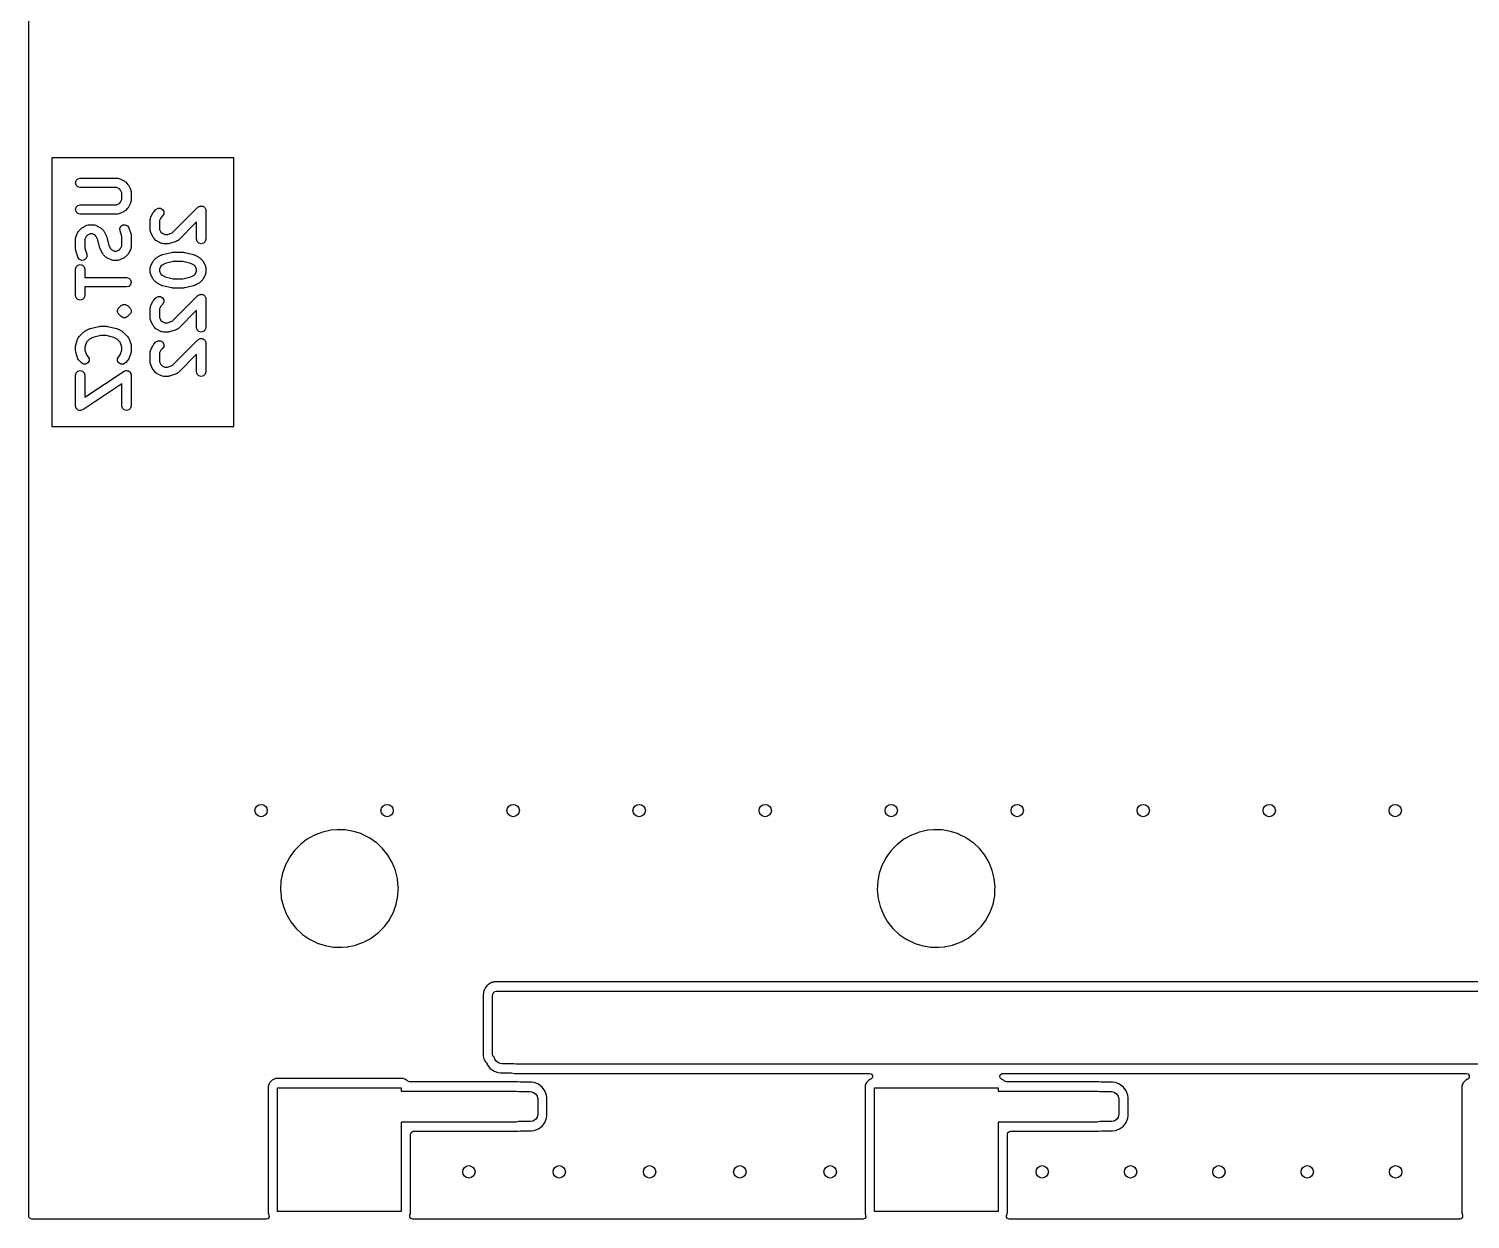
# Model space of a CAD drawing. Extents: x 0.02 to 3.92, y 0.02 to 3.05.
# Drawn here: x 0.02 to 1.855, y 0.02 to 1.535 of the extents above; entities that cross this region are included whole.
import ezdxf

# ---------------------------------------------------------------- set-up
doc = ezdxf.new("R2010")
doc.units = 0
doc.header["$MEASUREMENT"] = 0
doc.layers.add('BLACK', color=7, linetype='CONTINUOUS')

msp = doc.modelspace()

# ---------------------------------------------------------------- linework, layer by layer
at = {"layer": 'BLACK', "linetype": 'CONTINUOUS'}
for p, q in [((0.0197, 0.0236), (0.0197, 3.0473)), ((0.0492, 1.371), (0.0492, 1.029)), ((0.2808, 1.371), (0.0492, 1.371)), ((0.2808, 1.029), (0.2808, 1.371)), ((0.0792, 1.3392), (0.08, 1.3421)), ((0.08, 1.3421), (0.0822, 1.3443)), ((0.0822, 1.3443), (0.0851, 1.3451)), ((0.0851, 1.3451), (0.1329, 1.3451)), ((0.1329, 1.3451), (0.1342, 1.3448)), ((0.1342, 1.3448), (0.1356, 1.3445)), ((0.1356, 1.3445), (0.1412, 1.3417)), ((0.1412, 1.3417), (0.1419, 1.341)), ((0.1419, 1.341), (0.1427, 1.3406)), ((0.1427, 1.3406), (0.1455, 1.3377)), ((0.08, 1.3362), (0.0792, 1.3392)), ((0.0822, 1.3341), (0.08, 1.3362)), ((0.0851, 1.3333), (0.0822, 1.3341)), ((0.1315, 1.3333), (0.0851, 1.3333)), ((0.1351, 1.3315), (0.1315, 1.3333)), ((0.1365, 1.3301), (0.1351, 1.3315)), ((0.1383, 1.3266), (0.1365, 1.3301)), ((0.1383, 1.3181), (0.1383, 1.3266)), ((0.1455, 1.3377), (0.146, 1.3369)), ((0.146, 1.3369), (0.1466, 1.3362)), ((0.1466, 1.3362), (0.1495, 1.3306)), ((0.1495, 1.3306), (0.1497, 1.3293)), ((0.1497, 1.3293), (0.1501, 1.3279)), ((0.1501, 1.3279), (0.1501, 1.3167)), ((0.0792, 1.3055), (0.08, 1.3084)), ((0.08, 1.3025), (0.0792, 1.3055)), ((0.08, 1.3084), (0.0822, 1.3106)), ((0.0822, 1.3106), (0.0851, 1.3114)), ((0.0851, 1.3114), (0.1315, 1.3114)), ((0.1315, 1.3114), (0.1351, 1.3131)), ((0.1351, 1.3131), (0.1365, 1.3146)), ((0.1412, 1.303), (0.1356, 1.3002)), ((0.1365, 1.3146), (0.1383, 1.3181)), ((0.1419, 1.3036), (0.1412, 1.303)), ((0.1427, 1.3041), (0.1419, 1.3036)), ((0.1455, 1.3069), (0.1427, 1.3041)), ((0.146, 1.3077), (0.1455, 1.3069)), ((0.1466, 1.3084), (0.146, 1.3077)), ((0.1495, 1.3141), (0.1466, 1.3084)), ((0.1497, 1.3154), (0.1495, 1.3141)), ((0.1501, 1.3167), (0.1497, 1.3154)), ((0.1788, 1.3026), (0.1816, 1.3054)), ((0.1816, 1.3054), (0.1843, 1.3069)), ((0.1843, 1.3069), (0.1874, 1.3069)), ((0.1874, 1.3069), (0.19, 1.3054)), ((0.19, 1.3054), (0.1915, 1.3028)), ((0.2023, 1.2755), (0.2351, 1.3082)), ((0.2351, 1.3082), (0.2358, 1.3086)), ((0.2358, 1.3086), (0.2363, 1.3092)), ((0.2363, 1.3092), (0.2371, 1.3094)), ((0.2371, 1.3094), (0.2377, 1.3097)), ((0.2377, 1.3097), (0.2385, 1.3097)), ((0.2385, 1.3097), (0.2393, 1.31)), ((0.2393, 1.31), (0.24, 1.3097)), ((0.24, 1.3097), (0.2408, 1.3097)), ((0.2408, 1.3097), (0.2415, 1.3094)), ((0.2415, 1.3094), (0.2422, 1.3092)), ((0.2422, 1.3092), (0.2428, 1.3086)), ((0.2428, 1.3086), (0.2434, 1.3082)), ((0.2434, 1.3082), (0.2438, 1.3075)), ((0.2438, 1.3075), (0.2444, 1.307)), ((0.2444, 1.307), (0.2446, 1.3062)), ((0.2446, 1.3062), (0.245, 1.3056)), ((0.245, 1.3056), (0.245, 1.3048)), ((0.245, 1.3048), (0.2452, 1.304)), ((0.2452, 1.304), (0.2452, 1.2675)), ((0.0822, 1.3003), (0.08, 1.3025)), ((0.0851, 1.2995), (0.0822, 1.3003)), ((0.1329, 1.2995), (0.0851, 1.2995)), ((0.0881, 1.2826), (0.0937, 1.2854)), ((0.0937, 1.2854), (0.0951, 1.2857)), ((0.0951, 1.2857), (0.0964, 1.286)), ((0.0964, 1.286), (0.102, 1.286)), ((0.102, 1.286), (0.1033, 1.2857)), ((0.1033, 1.2857), (0.1046, 1.2854)), ((0.1046, 1.2854), (0.1103, 1.2826)), ((0.1342, 1.2999), (0.1329, 1.2995)), ((0.1356, 1.3002), (0.1342, 1.2999)), ((0.1369, 1.2841), (0.1395, 1.2857)), ((0.1395, 1.2857), (0.1425, 1.2859)), ((0.1425, 1.2859), (0.1453, 1.2846)), ((0.1743, 1.2928), (0.1746, 1.2941)), ((0.1743, 1.2787), (0.1743, 1.2928)), ((0.1746, 1.2941), (0.1749, 1.2954)), ((0.1749, 1.2954), (0.1777, 1.3011)), ((0.1777, 1.3011), (0.1784, 1.3018)), ((0.1784, 1.3018), (0.1788, 1.3026)), ((0.1879, 1.2949), (0.1861, 1.2914)), ((0.1861, 1.2914), (0.1861, 1.2801)), ((0.19, 1.2971), (0.1879, 1.2949)), ((0.1915, 1.2997), (0.19, 1.2971)), ((0.1915, 1.3028), (0.1915, 1.2997)), ((0.2333, 1.2898), (0.2097, 1.2661)), ((0.2333, 1.2675), (0.2333, 1.2898)), ((0.0792, 1.2689), (0.0796, 1.2702)), ((0.0792, 1.2548), (0.0792, 1.2689)), ((0.0796, 1.2702), (0.0798, 1.2715)), ((0.0798, 1.2715), (0.0827, 1.2772)), ((0.0827, 1.2772), (0.0833, 1.2779)), ((0.0833, 1.2779), (0.0838, 1.2787)), ((0.0838, 1.2787), (0.0866, 1.2815)), ((0.0866, 1.2815), (0.0874, 1.282)), ((0.0874, 1.282), (0.0881, 1.2826)), ((0.0928, 1.271), (0.091, 1.2675)), ((0.091, 1.2675), (0.091, 1.2558)), ((0.0942, 1.2725), (0.0928, 1.271)), ((0.0978, 1.2742), (0.0942, 1.2725)), ((0.1006, 1.2742), (0.0978, 1.2742)), ((0.1041, 1.2725), (0.1006, 1.2742)), ((0.1056, 1.271), (0.1041, 1.2725)), ((0.1077, 1.2668), (0.1056, 1.271)), ((0.1103, 1.2562), (0.1077, 1.2668)), ((0.1103, 1.2826), (0.111, 1.282)), ((0.111, 1.282), (0.1118, 1.2815)), ((0.1118, 1.2815), (0.1146, 1.2787)), ((0.1146, 1.2787), (0.1151, 1.2779)), ((0.1151, 1.2779), (0.1157, 1.2772)), ((0.1157, 1.2772), (0.1185, 1.2715)), ((0.1185, 1.2715), (0.1187, 1.2709)), ((0.1187, 1.2709), (0.119, 1.2703)), ((0.119, 1.2703), (0.1216, 1.2597)), ((0.1356, 1.2813), (0.1369, 1.2841)), ((0.1358, 1.2783), (0.1356, 1.2813)), ((0.1383, 1.2708), (0.1358, 1.2783)), ((0.1383, 1.259), (0.1383, 1.2708)), ((0.1453, 1.2846), (0.147, 1.282)), ((0.147, 1.282), (0.1498, 1.2736)), ((0.1498, 1.2736), (0.1498, 1.2726)), ((0.1498, 1.2726), (0.1501, 1.2717)), ((0.1501, 1.2717), (0.1501, 1.2576)), ((0.1746, 1.2774), (0.1743, 1.2787)), ((0.1749, 1.2761), (0.1746, 1.2774)), ((0.1777, 1.2705), (0.1749, 1.2761)), ((0.1784, 1.2698), (0.1777, 1.2705)), ((0.1788, 1.2689), (0.1784, 1.2698)), ((0.1816, 1.2661), (0.1788, 1.2689)), ((0.1861, 1.2801), (0.1879, 1.2766)), ((0.1879, 1.2766), (0.1893, 1.2752)), ((0.1893, 1.2752), (0.1928, 1.2734)), ((0.1928, 1.2734), (0.1961, 1.2734)), ((0.1961, 1.2734), (0.2023, 1.2755)), ((0.2341, 1.2645), (0.2333, 1.2675)), ((0.2452, 1.2675), (0.2444, 1.2645)), ((0.0795, 1.2539), (0.0792, 1.2548)), ((0.0795, 1.253), (0.0795, 1.2539)), ((0.0823, 1.2445), (0.0795, 1.253)), ((0.091, 1.2558), (0.0935, 1.2483)), ((0.0935, 1.2483), (0.0937, 1.2452)), ((0.1106, 1.2556), (0.1103, 1.2562)), ((0.1108, 1.255), (0.1106, 1.2556)), ((0.1136, 1.2494), (0.1108, 1.255)), ((0.1142, 1.2487), (0.1136, 1.2494)), ((0.1147, 1.2478), (0.1142, 1.2487)), ((0.1216, 1.2597), (0.1237, 1.2555)), ((0.1237, 1.2555), (0.1252, 1.2541)), ((0.1252, 1.2541), (0.1287, 1.2523)), ((0.1287, 1.2523), (0.1315, 1.2523)), ((0.1315, 1.2523), (0.1351, 1.2541)), ((0.1351, 1.2541), (0.1365, 1.2555)), ((0.1365, 1.2555), (0.1383, 1.259)), ((0.146, 1.2487), (0.1455, 1.2478)), ((0.1466, 1.2494), (0.146, 1.2487)), ((0.1495, 1.255), (0.1466, 1.2494)), ((0.1497, 1.2563), (0.1495, 1.255)), ((0.1501, 1.2576), (0.1497, 1.2563)), ((0.1825, 1.2656), (0.1816, 1.2661)), ((0.1832, 1.265), (0.1825, 1.2656)), ((0.1888, 1.2622), (0.1832, 1.265)), ((0.1901, 1.2619), (0.1888, 1.2622)), ((0.19, 1.2479), (0.2013, 1.2507)), ((0.1914, 1.2616), (0.1901, 1.2619)), ((0.1971, 1.2616), (0.1914, 1.2616)), ((0.198, 1.2618), (0.1971, 1.2616)), ((0.1989, 1.2619), (0.198, 1.2618)), ((0.2074, 1.2647), (0.1989, 1.2619)), ((0.2013, 1.2507), (0.202, 1.2507)), ((0.202, 1.2507), (0.2027, 1.2509)), ((0.2027, 1.2509), (0.2168, 1.2509)), ((0.2085, 1.2654), (0.2074, 1.2647)), ((0.2097, 1.2661), (0.2085, 1.2654)), ((0.2168, 1.2509), (0.2175, 1.2507)), ((0.2175, 1.2507), (0.2182, 1.2507)), ((0.2182, 1.2507), (0.2294, 1.2479)), ((0.2363, 1.2624), (0.2341, 1.2645)), ((0.2393, 1.2616), (0.2363, 1.2624)), ((0.2422, 1.2624), (0.2393, 1.2616)), ((0.2444, 1.2645), (0.2422, 1.2624)), ((0.0792, 1.2295), (0.08, 1.2325)), ((0.08, 1.2325), (0.0822, 1.2346)), ((0.0822, 1.2346), (0.0851, 1.2354)), ((0.084, 1.242), (0.0823, 1.2445)), ((0.0867, 1.2406), (0.084, 1.242)), ((0.0851, 1.2354), (0.0881, 1.2346)), ((0.0898, 1.2408), (0.0867, 1.2406)), ((0.0881, 1.2346), (0.0902, 1.2325)), ((0.0924, 1.2425), (0.0898, 1.2408)), ((0.0902, 1.2325), (0.091, 1.2295)), ((0.0937, 1.2452), (0.0924, 1.2425)), ((0.1175, 1.245), (0.1147, 1.2478)), ((0.1183, 1.2446), (0.1175, 1.245)), ((0.119, 1.2439), (0.1183, 1.2446)), ((0.1247, 1.2411), (0.119, 1.2439)), ((0.126, 1.2409), (0.1247, 1.2411)), ((0.1273, 1.2405), (0.126, 1.2409)), ((0.1329, 1.2405), (0.1273, 1.2405)), ((0.1342, 1.2409), (0.1329, 1.2405)), ((0.1356, 1.2411), (0.1342, 1.2409)), ((0.1412, 1.2439), (0.1356, 1.2411)), ((0.1419, 1.2446), (0.1412, 1.2439)), ((0.1427, 1.245), (0.1419, 1.2446)), ((0.1455, 1.2478), (0.1427, 1.245)), ((0.1743, 1.2309), (0.1746, 1.2322)), ((0.1743, 1.2253), (0.1743, 1.2309)), ((0.1746, 1.2322), (0.1749, 1.2336)), ((0.1749, 1.2336), (0.1777, 1.2392)), ((0.1777, 1.2392), (0.1784, 1.2399)), ((0.1784, 1.2399), (0.1788, 1.2407)), ((0.1788, 1.2407), (0.1816, 1.2435)), ((0.1816, 1.2435), (0.1825, 1.244)), ((0.1825, 1.244), (0.1832, 1.2447)), ((0.1832, 1.2447), (0.1888, 1.2475)), ((0.1879, 1.2331), (0.1861, 1.2295)), ((0.1893, 1.2345), (0.1879, 1.2331)), ((0.1888, 1.2475), (0.1894, 1.2476)), ((0.1935, 1.2366), (0.1893, 1.2345)), ((0.1894, 1.2476), (0.19, 1.2479)), ((0.2034, 1.2391), (0.1935, 1.2366)), ((0.216, 1.2391), (0.2034, 1.2391)), ((0.2259, 1.2366), (0.216, 1.2391)), ((0.2301, 1.2345), (0.2259, 1.2366)), ((0.2294, 1.2479), (0.23, 1.2476)), ((0.23, 1.2476), (0.2306, 1.2475)), ((0.2316, 1.2331), (0.2301, 1.2345)), ((0.2306, 1.2475), (0.2363, 1.2447)), ((0.2333, 1.2295), (0.2316, 1.2331)), ((0.2363, 1.2447), (0.237, 1.244)), ((0.237, 1.244), (0.2378, 1.2435)), ((0.2378, 1.2435), (0.2406, 1.2407)), ((0.2406, 1.2407), (0.2411, 1.2399)), ((0.2411, 1.2399), (0.2417, 1.2392)), ((0.2417, 1.2392), (0.2445, 1.2336)), ((0.2445, 1.2336), (0.2448, 1.2322)), ((0.2448, 1.2322), (0.2452, 1.2309)), ((0.2452, 1.2309), (0.2452, 1.2253)), ((0.0792, 1.1958), (0.0792, 1.2295)), ((0.091, 1.2295), (0.091, 1.2186)), ((0.091, 1.2186), (0.1442, 1.2186)), ((0.1442, 1.2186), (0.1471, 1.2178)), ((0.1471, 1.2178), (0.1493, 1.2156)), ((0.1493, 1.2156), (0.1501, 1.2127)), ((0.1501, 1.2127), (0.1493, 1.2097)), ((0.1746, 1.224), (0.1743, 1.2253)), ((0.1749, 1.2227), (0.1746, 1.224)), ((0.1777, 1.217), (0.1749, 1.2227)), ((0.1784, 1.2163), (0.1777, 1.217)), ((0.1788, 1.2155), (0.1784, 1.2163)), ((0.1816, 1.2127), (0.1788, 1.2155)), ((0.1825, 1.2122), (0.1816, 1.2127)), ((0.1832, 1.2116), (0.1825, 1.2122)), ((0.1888, 1.2088), (0.1832, 1.2116)), ((0.1861, 1.2295), (0.1861, 1.2267)), ((0.1861, 1.2267), (0.1879, 1.2232)), ((0.1879, 1.2232), (0.1893, 1.2217)), ((0.1893, 1.2217), (0.1935, 1.2196)), ((0.1935, 1.2196), (0.2034, 1.2171)), ((0.2034, 1.2171), (0.216, 1.2171)), ((0.216, 1.2171), (0.2259, 1.2196)), ((0.2259, 1.2196), (0.2301, 1.2217)), ((0.2301, 1.2217), (0.2316, 1.2232)), ((0.2363, 1.2116), (0.2306, 1.2088)), ((0.2316, 1.2232), (0.2333, 1.2267)), ((0.2333, 1.2267), (0.2333, 1.2295)), ((0.237, 1.2122), (0.2363, 1.2116)), ((0.2378, 1.2127), (0.237, 1.2122)), ((0.2406, 1.2155), (0.2378, 1.2127)), ((0.2411, 1.2163), (0.2406, 1.2155)), ((0.2417, 1.217), (0.2411, 1.2163)), ((0.2445, 1.2227), (0.2417, 1.217)), ((0.2448, 1.224), (0.2445, 1.2227)), ((0.2452, 1.2253), (0.2448, 1.224)), ((0.08, 1.1928), (0.0792, 1.1958)), ((0.091, 1.1958), (0.0902, 1.1928)), ((0.1442, 1.2067), (0.091, 1.2067)), ((0.091, 1.2067), (0.091, 1.1958)), ((0.1471, 1.2075), (0.1442, 1.2067)), ((0.1493, 1.2097), (0.1471, 1.2075)), ((0.1788, 1.1901), (0.1816, 1.1929)), ((0.1816, 1.1929), (0.1843, 1.1945)), ((0.1843, 1.1945), (0.1874, 1.1945)), ((0.1874, 1.1945), (0.19, 1.1929)), ((0.1894, 1.2087), (0.1888, 1.2088)), ((0.19, 1.2083), (0.1894, 1.2087)), ((0.2013, 1.2055), (0.19, 1.2083)), ((0.19, 1.1929), (0.1915, 1.1903)), ((0.202, 1.2055), (0.2013, 1.2055)), ((0.2027, 1.2053), (0.202, 1.2055)), ((0.2023, 1.163), (0.2351, 1.1957)), ((0.2168, 1.2053), (0.2027, 1.2053)), ((0.2175, 1.2055), (0.2168, 1.2053)), ((0.2182, 1.2055), (0.2175, 1.2055)), ((0.2294, 1.2083), (0.2182, 1.2055)), ((0.23, 1.2087), (0.2294, 1.2083)), ((0.2306, 1.2088), (0.23, 1.2087)), ((0.2351, 1.1957), (0.2358, 1.1961)), ((0.2358, 1.1961), (0.2363, 1.1967)), ((0.2363, 1.1967), (0.2371, 1.1969)), ((0.2371, 1.1969), (0.2377, 1.1973)), ((0.2377, 1.1973), (0.2385, 1.1973)), ((0.2385, 1.1973), (0.2393, 1.1975)), ((0.2393, 1.1975), (0.24, 1.1973)), ((0.24, 1.1973), (0.2408, 1.1973)), ((0.2408, 1.1973), (0.2415, 1.1969)), ((0.2415, 1.1969), (0.2422, 1.1967)), ((0.2422, 1.1967), (0.2428, 1.1961)), ((0.2428, 1.1961), (0.2434, 1.1957)), ((0.2434, 1.1957), (0.2438, 1.1951)), ((0.2438, 1.1951), (0.2444, 1.1945)), ((0.2444, 1.1945), (0.2446, 1.1938)), ((0.2446, 1.1938), (0.245, 1.1931)), ((0.245, 1.1931), (0.245, 1.1923)), ((0.0822, 1.1907), (0.08, 1.1928)), ((0.0851, 1.1899), (0.0822, 1.1907)), ((0.0881, 1.1907), (0.0851, 1.1899)), ((0.0902, 1.1928), (0.0881, 1.1907)), ((0.1326, 1.1761), (0.1328, 1.1768)), ((0.1328, 1.1753), (0.1326, 1.1761)), ((0.1328, 1.1776), (0.1332, 1.1783)), ((0.1328, 1.1768), (0.1328, 1.1776)), ((0.1328, 1.1746), (0.1328, 1.1753)), ((0.1332, 1.1739), (0.1328, 1.1746)), ((0.1332, 1.1783), (0.1334, 1.179)), ((0.1334, 1.179), (0.134, 1.1796)), ((0.134, 1.1796), (0.1341, 1.1798)), ((0.1341, 1.1798), (0.1344, 1.1803)), ((0.1344, 1.1803), (0.1372, 1.1831)), ((0.1372, 1.1831), (0.1383, 1.1837)), ((0.1383, 1.1837), (0.1398, 1.1846)), ((0.1398, 1.1846), (0.1429, 1.1846)), ((0.1429, 1.1846), (0.1444, 1.1837)), ((0.1444, 1.1837), (0.1455, 1.1831)), ((0.1455, 1.1831), (0.1484, 1.1803)), ((0.1484, 1.1803), (0.1484, 1.1803)), ((0.1484, 1.1803), (0.1484, 1.1803)), ((0.1484, 1.1803), (0.1486, 1.1798)), ((0.1486, 1.1798), (0.1487, 1.1796)), ((0.1487, 1.1796), (0.1493, 1.179)), ((0.1493, 1.179), (0.1495, 1.1783)), ((0.1495, 1.1783), (0.1499, 1.1776)), ((0.1499, 1.1746), (0.1495, 1.1739)), ((0.1499, 1.1776), (0.1499, 1.1768)), ((0.1499, 1.1768), (0.1501, 1.1761)), ((0.1501, 1.1761), (0.1499, 1.1753)), ((0.1499, 1.1753), (0.1499, 1.1746)), ((0.1743, 1.1803), (0.1746, 1.1816)), ((0.1743, 1.1663), (0.1743, 1.1803)), ((0.1746, 1.1816), (0.1749, 1.183)), ((0.1749, 1.183), (0.1777, 1.1886)), ((0.1777, 1.1886), (0.1784, 1.1893)), ((0.1784, 1.1893), (0.1788, 1.1901)), ((0.1879, 1.1824), (0.1861, 1.1789)), ((0.1861, 1.1789), (0.1861, 1.1677)), ((0.19, 1.1846), (0.1879, 1.1824)), ((0.1915, 1.1872), (0.19, 1.1846)), ((0.1915, 1.1903), (0.1915, 1.1872)), ((0.2333, 1.1773), (0.2097, 1.1536)), ((0.2333, 1.155), (0.2333, 1.1773)), ((0.245, 1.1923), (0.2452, 1.1916)), ((0.2452, 1.1916), (0.2452, 1.155)), ((0.0977, 1.1537), (0.109, 1.1565)), ((0.109, 1.1565), (0.1097, 1.1565)), ((0.1097, 1.1565), (0.1104, 1.1567)), ((0.1104, 1.1567), (0.1189, 1.1567)), ((0.1189, 1.1567), (0.1196, 1.1565)), ((0.1196, 1.1565), (0.1203, 1.1565)), ((0.1203, 1.1565), (0.1315, 1.1537)), ((0.1334, 1.1731), (0.1332, 1.1739)), ((0.134, 1.1726), (0.1334, 1.1731)), ((0.1344, 1.1719), (0.134, 1.1726)), ((0.1372, 1.1691), (0.1344, 1.1719)), ((0.1398, 1.1676), (0.1372, 1.1691)), ((0.1372, 1.1691), (0.1372, 1.1691)), ((0.1372, 1.1691), (0.1372, 1.1691)), ((0.1429, 1.1676), (0.1398, 1.1676)), ((0.1444, 1.1685), (0.1429, 1.1676)), ((0.1455, 1.1691), (0.1444, 1.1685)), ((0.1484, 1.1719), (0.1455, 1.1691)), ((0.1487, 1.1726), (0.1484, 1.1719)), ((0.1493, 1.1731), (0.1487, 1.1726)), ((0.1495, 1.1739), (0.1493, 1.1731)), ((0.1746, 1.1649), (0.1743, 1.1663)), ((0.1749, 1.1636), (0.1746, 1.1649)), ((0.1777, 1.158), (0.1749, 1.1636)), ((0.1784, 1.1573), (0.1777, 1.158)), ((0.1788, 1.1564), (0.1784, 1.1573)), ((0.1816, 1.1536), (0.1788, 1.1564)), ((0.1861, 1.1677), (0.1879, 1.1641)), ((0.1879, 1.1641), (0.1893, 1.1627)), ((0.1893, 1.1627), (0.1928, 1.1609)), ((0.1928, 1.1609), (0.1961, 1.1609)), ((0.1961, 1.1609), (0.2023, 1.163)), ((0.0795, 1.133), (0.0823, 1.1414)), ((0.0823, 1.1414), (0.0831, 1.1425)), ((0.0831, 1.1425), (0.0838, 1.1437)), ((0.0838, 1.1437), (0.0894, 1.1493)), ((0.0894, 1.1493), (0.0902, 1.1498)), ((0.0902, 1.1498), (0.0909, 1.1504)), ((0.0909, 1.1504), (0.0965, 1.1533)), ((0.0971, 1.1403), (0.0931, 1.1363)), ((0.0965, 1.1533), (0.0972, 1.1534)), ((0.1012, 1.1424), (0.0971, 1.1403)), ((0.0972, 1.1534), (0.0977, 1.1537)), ((0.1112, 1.1449), (0.1012, 1.1424)), ((0.1181, 1.1449), (0.1112, 1.1449)), ((0.1281, 1.1424), (0.1181, 1.1449)), ((0.1322, 1.1403), (0.1281, 1.1424)), ((0.1315, 1.1537), (0.1321, 1.1534)), ((0.1321, 1.1534), (0.1328, 1.1533)), ((0.1362, 1.1363), (0.1322, 1.1403)), ((0.1328, 1.1533), (0.1384, 1.1504)), ((0.1384, 1.1504), (0.1391, 1.1498)), ((0.1391, 1.1498), (0.1399, 1.1493)), ((0.1399, 1.1493), (0.1455, 1.1437)), ((0.1455, 1.1437), (0.1462, 1.1425)), ((0.1462, 1.1425), (0.147, 1.1414)), ((0.147, 1.1414), (0.1498, 1.133)), ((0.1825, 1.1532), (0.1816, 1.1536)), ((0.1816, 1.1367), (0.1843, 1.1382)), ((0.1832, 1.1525), (0.1825, 1.1532)), ((0.1888, 1.1497), (0.1832, 1.1525)), ((0.1843, 1.1382), (0.1874, 1.1382)), ((0.1874, 1.1382), (0.19, 1.1367)), ((0.1901, 1.1495), (0.1888, 1.1497)), ((0.1914, 1.1491), (0.1901, 1.1495)), ((0.1971, 1.1491), (0.1914, 1.1491)), ((0.198, 1.1494), (0.1971, 1.1491)), ((0.1989, 1.1494), (0.198, 1.1494)), ((0.2074, 1.1522), (0.1989, 1.1494)), ((0.2023, 1.1067), (0.2351, 1.1395)), ((0.2085, 1.153), (0.2074, 1.1522)), ((0.2097, 1.1536), (0.2085, 1.153)), ((0.2341, 1.1521), (0.2333, 1.155)), ((0.2363, 1.1499), (0.2341, 1.1521)), ((0.2351, 1.1395), (0.2358, 1.1399)), ((0.2358, 1.1399), (0.2363, 1.1404)), ((0.2393, 1.1491), (0.2363, 1.1499)), ((0.2363, 1.1404), (0.2371, 1.1406)), ((0.2371, 1.1406), (0.2377, 1.141)), ((0.2377, 1.141), (0.2385, 1.141)), ((0.2385, 1.141), (0.2393, 1.1412)), ((0.2422, 1.1499), (0.2393, 1.1491)), ((0.2393, 1.1412), (0.24, 1.141)), ((0.24, 1.141), (0.2408, 1.141)), ((0.2408, 1.141), (0.2415, 1.1406)), ((0.2415, 1.1406), (0.2422, 1.1404)), ((0.2444, 1.1521), (0.2422, 1.1499)), ((0.2422, 1.1404), (0.2428, 1.1399)), ((0.2428, 1.1399), (0.2434, 1.1395)), ((0.2434, 1.1395), (0.2438, 1.1388)), ((0.2438, 1.1388), (0.2444, 1.1383)), ((0.2452, 1.155), (0.2444, 1.1521)), ((0.2444, 1.1383), (0.2446, 1.1375)), ((0.0792, 1.1311), (0.0795, 1.132)), ((0.0792, 1.1255), (0.0792, 1.1311)), ((0.0795, 1.1246), (0.0792, 1.1255)), ((0.0795, 1.132), (0.0795, 1.133)), ((0.0795, 1.1236), (0.0795, 1.1246)), ((0.0823, 1.1152), (0.0795, 1.1236)), ((0.0931, 1.1363), (0.091, 1.1301)), ((0.091, 1.1301), (0.091, 1.1264)), ((0.091, 1.1264), (0.0931, 1.1202)), ((0.0931, 1.1202), (0.0949, 1.1184)), ((0.1344, 1.1184), (0.1362, 1.1202)), ((0.1383, 1.1301), (0.1362, 1.1363)), ((0.1362, 1.1202), (0.1383, 1.1264)), ((0.1383, 1.1264), (0.1383, 1.1301)), ((0.1498, 1.1236), (0.147, 1.1152)), ((0.1498, 1.133), (0.1498, 1.132)), ((0.1498, 1.132), (0.1501, 1.1311)), ((0.1501, 1.1255), (0.1498, 1.1246)), ((0.1498, 1.1246), (0.1498, 1.1236)), ((0.1501, 1.1311), (0.1501, 1.1255)), ((0.1743, 1.1241), (0.1746, 1.1254)), ((0.1743, 1.11), (0.1743, 1.1241)), ((0.1746, 1.1254), (0.1749, 1.1267)), ((0.1749, 1.1267), (0.1777, 1.1323)), ((0.1777, 1.1323), (0.1784, 1.133)), ((0.1784, 1.133), (0.1788, 1.1339)), ((0.1788, 1.1339), (0.1816, 1.1367)), ((0.1879, 1.1262), (0.1861, 1.1227)), ((0.1861, 1.1227), (0.1861, 1.1114)), ((0.19, 1.1283), (0.1879, 1.1262)), ((0.19, 1.1367), (0.1915, 1.134)), ((0.1915, 1.131), (0.19, 1.1283)), ((0.1915, 1.134), (0.1915, 1.131)), ((0.2333, 1.1211), (0.2097, 1.0974)), ((0.2333, 1.0988), (0.2333, 1.1211)), ((0.2446, 1.1375), (0.245, 1.1368)), ((0.245, 1.1368), (0.245, 1.1361)), ((0.245, 1.1361), (0.2452, 1.1353)), ((0.2452, 1.1353), (0.2452, 1.0988)), ((0.0831, 1.114), (0.0823, 1.1152)), ((0.0838, 1.1129), (0.0831, 1.114)), ((0.0866, 1.11), (0.0838, 1.1129)), ((0.0892, 1.1085), (0.0866, 1.11)), ((0.0923, 1.1085), (0.0892, 1.1085)), ((0.0949, 1.11), (0.0923, 1.1085)), ((0.0949, 1.1184), (0.0964, 1.1158)), ((0.0964, 1.1127), (0.0949, 1.11)), ((0.0964, 1.1158), (0.0964, 1.1127)), ((0.1328, 1.1158), (0.1344, 1.1184)), ((0.1328, 1.1127), (0.1328, 1.1158)), ((0.1344, 1.11), (0.1328, 1.1127)), ((0.137, 1.1085), (0.1344, 1.11)), ((0.1401, 1.1085), (0.137, 1.1085)), ((0.1427, 1.11), (0.1401, 1.1085)), ((0.1455, 1.1129), (0.1427, 1.11)), ((0.1462, 1.114), (0.1455, 1.1129)), ((0.147, 1.1152), (0.1462, 1.114)), ((0.1746, 1.1087), (0.1743, 1.11)), ((0.1749, 1.1074), (0.1746, 1.1087)), ((0.1777, 1.1018), (0.1749, 1.1074)), ((0.1784, 1.101), (0.1777, 1.1018)), ((0.1861, 1.1114), (0.1879, 1.1079)), ((0.1879, 1.1079), (0.1893, 1.1064)), ((0.1893, 1.1064), (0.1928, 1.1047)), ((0.1928, 1.1047), (0.1961, 1.1047)), ((0.1961, 1.1047), (0.2023, 1.1067)), ((0.0792, 1.0945), (0.08, 1.0975)), ((0.0792, 1.0552), (0.0792, 1.0945)), ((0.08, 1.0975), (0.0822, 1.0997)), ((0.0822, 1.0997), (0.0851, 1.1004)), ((0.0851, 1.1004), (0.0881, 1.0997)), ((0.0881, 1.0997), (0.0902, 1.0975)), ((0.1383, 1.0835), (0.0884, 1.0503)), ((0.0902, 1.0975), (0.091, 1.0945)), ((0.091, 1.0662), (0.1409, 1.0995)), ((0.091, 1.0945), (0.091, 1.0662)), ((0.1383, 1.0552), (0.1383, 1.0835)), ((0.1409, 1.0995), (0.1411, 1.0995)), ((0.1411, 1.0995), (0.1412, 1.0997)), ((0.1412, 1.0997), (0.1425, 1.1)), ((0.1425, 1.1), (0.1438, 1.1004)), ((0.1438, 1.1004), (0.144, 1.1004)), ((0.144, 1.1004), (0.1442, 1.1004)), ((0.1442, 1.1004), (0.1455, 1.1001)), ((0.1455, 1.1001), (0.1468, 1.0998)), ((0.1468, 1.0998), (0.1469, 1.0997)), ((0.1469, 1.0997), (0.1471, 1.0997)), ((0.1471, 1.0997), (0.1481, 1.0987)), ((0.1481, 1.0987), (0.1491, 1.0978)), ((0.1491, 1.0978), (0.1492, 1.0976)), ((0.1492, 1.0976), (0.1493, 1.0975)), ((0.1493, 1.0975), (0.1496, 1.0962)), ((0.1496, 1.0962), (0.1501, 1.0949)), ((0.1501, 1.0949), (0.15, 1.0947)), ((0.15, 1.0947), (0.1501, 1.0945)), ((0.1501, 1.0945), (0.1501, 1.0552)), ((0.1788, 1.1002), (0.1784, 1.101)), ((0.1816, 1.0974), (0.1788, 1.1002)), ((0.1825, 1.0969), (0.1816, 1.0974)), ((0.1832, 1.0963), (0.1825, 1.0969)), ((0.1888, 1.0935), (0.1832, 1.0963)), ((0.1901, 1.0932), (0.1888, 1.0935)), ((0.1914, 1.0929), (0.1901, 1.0932)), ((0.1971, 1.0929), (0.1914, 1.0929)), ((0.198, 1.0931), (0.1971, 1.0929)), ((0.1989, 1.0932), (0.198, 1.0931)), ((0.2074, 1.096), (0.1989, 1.0932)), ((0.2085, 1.0967), (0.2074, 1.096)), ((0.2097, 1.0974), (0.2085, 1.0967)), ((0.2341, 1.0958), (0.2333, 1.0988)), ((0.2363, 1.0937), (0.2341, 1.0958)), ((0.2393, 1.0929), (0.2363, 1.0937)), ((0.2422, 1.0937), (0.2393, 1.0929)), ((0.2444, 1.0958), (0.2422, 1.0937)), ((0.2452, 1.0988), (0.2444, 1.0958)), ((0.0793, 1.055), (0.0792, 1.0552)), ((0.0792, 1.0548), (0.0793, 1.055)), ((0.0797, 1.0535), (0.0792, 1.0548)), ((0.08, 1.0522), (0.0797, 1.0535)), ((0.0801, 1.0521), (0.08, 1.0522)), ((0.0802, 1.0519), (0.0801, 1.0521)), ((0.0812, 1.051), (0.0802, 1.0519)), ((0.0822, 1.0501), (0.0812, 1.051)), ((0.0824, 1.05), (0.0822, 1.0501)), ((0.0825, 1.0499), (0.0824, 1.05)), ((0.0838, 1.0496), (0.0825, 1.0499)), ((0.0851, 1.0493), (0.0838, 1.0496)), ((0.0853, 1.0493), (0.0851, 1.0493)), ((0.0855, 1.0493), (0.0853, 1.0493)), ((0.0868, 1.0497), (0.0855, 1.0493)), ((0.0881, 1.0501), (0.0868, 1.0497)), ((0.0882, 1.0502), (0.0881, 1.0501)), ((0.0884, 1.0503), (0.0882, 1.0502)), ((0.1391, 1.0522), (0.1383, 1.0552)), ((0.1412, 1.0501), (0.1391, 1.0522)), ((0.1442, 1.0493), (0.1412, 1.0501)), ((0.1471, 1.0501), (0.1442, 1.0493)), ((0.1493, 1.0522), (0.1471, 1.0501)), ((0.1501, 1.0552), (0.1493, 1.0522)), ((0.0492, 1.029), (0.2808, 1.029)), ((0.4042, 0.515), (0.3939, 0.5127)), ((0.4043, 0.515), (0.4042, 0.515)), ((0.4042, 0.515), (0.4042, 0.515)), ((0.4124, 0.5156), (0.4043, 0.515)), ((0.4192, 0.5156), (0.4124, 0.5156)), ((0.4206, 0.5155), (0.4192, 0.5156)), ((0.4192, 0.5156), (0.4192, 0.5156)), ((0.4192, 0.5156), (0.4192, 0.5156)), ((0.4226, 0.5154), (0.4206, 0.5155)), ((0.4333, 0.5135), (0.4226, 0.5154)), ((1.164, 0.515), (1.1537, 0.5127)), ((1.1642, 0.515), (1.164, 0.515)), ((1.164, 0.515), (1.164, 0.515)), ((1.1722, 0.5156), (1.1642, 0.515)), ((1.179, 0.5156), (1.1722, 0.5156)), ((1.1791, 0.5156), (1.179, 0.5156)), ((1.1805, 0.5155), (1.1791, 0.5156)), ((1.1791, 0.5156), (1.1791, 0.5156)), ((1.1825, 0.5154), (1.1805, 0.5155)), ((1.1931, 0.5135), (1.1825, 0.5154)), ((0.3654, 0.4969), (0.3579, 0.4892)), ((0.3713, 0.5014), (0.3654, 0.4969)), ((0.374, 0.5034), (0.3713, 0.5014)), ((0.3741, 0.5035), (0.374, 0.5034)), ((0.374, 0.5034), (0.374, 0.5034)), ((0.3836, 0.5088), (0.3741, 0.5035)), ((0.3895, 0.511), (0.3836, 0.5088)), ((0.3936, 0.5126), (0.3895, 0.511)), ((0.3937, 0.5126), (0.3936, 0.5126)), ((0.3936, 0.5126), (0.3936, 0.5126)), ((0.3939, 0.5127), (0.3937, 0.5126)), ((0.3939, 0.5127), (0.3939, 0.5127)), ((0.4334, 0.5135), (0.4333, 0.5135)), ((0.4435, 0.5102), (0.4334, 0.5135)), ((0.4334, 0.5135), (0.4334, 0.5135)), ((0.4436, 0.5102), (0.4435, 0.5102)), ((0.4435, 0.5102), (0.4435, 0.5102)), ((0.4438, 0.5101), (0.4436, 0.5102)), ((0.4532, 0.5054), (0.4438, 0.5101)), ((0.4438, 0.5101), (0.4438, 0.5101)), ((0.4533, 0.5053), (0.4532, 0.5054)), ((0.4532, 0.5054), (0.4532, 0.5054)), ((0.4535, 0.5052), (0.4533, 0.5053)), ((0.4537, 0.505), (0.4535, 0.5052)), ((0.4623, 0.4991), (0.4537, 0.505)), ((0.4624, 0.499), (0.4623, 0.4991)), ((0.4626, 0.4988), (0.4624, 0.499)), ((0.4624, 0.499), (0.4624, 0.499)), ((0.4702, 0.4917), (0.4626, 0.4988)), ((1.1253, 0.4969), (1.1177, 0.4892)), ((1.1311, 0.5014), (1.1253, 0.4969)), ((1.1338, 0.5034), (1.1311, 0.5014)), ((1.1339, 0.5035), (1.1338, 0.5034)), ((1.1338, 0.5034), (1.1338, 0.5034)), ((1.1434, 0.5088), (1.1339, 0.5035)), ((1.1493, 0.511), (1.1434, 0.5088)), ((1.1534, 0.5126), (1.1493, 0.511)), ((1.1536, 0.5126), (1.1534, 0.5126)), ((1.1534, 0.5126), (1.1534, 0.5126)), ((1.1537, 0.5127), (1.1536, 0.5126)), ((1.1537, 0.5127), (1.1537, 0.5127)), ((1.1933, 0.5135), (1.1931, 0.5135)), ((1.2033, 0.5102), (1.1933, 0.5135)), ((1.1933, 0.5135), (1.1933, 0.5135)), ((1.2035, 0.5102), (1.2033, 0.5102)), ((1.2033, 0.5102), (1.2033, 0.5102)), ((1.2036, 0.5101), (1.2035, 0.5102)), ((1.2131, 0.5054), (1.2036, 0.5101)), ((1.2036, 0.5101), (1.2036, 0.5101)), ((1.2132, 0.5053), (1.2131, 0.5054)), ((1.2131, 0.5054), (1.2131, 0.5054)), ((1.2133, 0.5052), (1.2132, 0.5053)), ((1.2136, 0.505), (1.2133, 0.5052)), ((1.2221, 0.4991), (1.2136, 0.505)), ((1.2222, 0.499), (1.2221, 0.4991)), ((1.2224, 0.4988), (1.2222, 0.499)), ((1.2222, 0.499), (1.2222, 0.499)), ((1.2301, 0.4917), (1.2224, 0.4988)), ((0.3514, 0.4803), (0.3481, 0.474)), ((0.3515, 0.4804), (0.3514, 0.4803)), ((0.3514, 0.4803), (0.3514, 0.4803)), ((0.3534, 0.483), (0.3515, 0.4804)), ((0.3578, 0.4891), (0.3534, 0.483)), ((0.3579, 0.4892), (0.3578, 0.4891)), ((0.3578, 0.4891), (0.3578, 0.4891)), ((0.477, 0.4832), (0.4702, 0.4917)), ((0.4825, 0.4739), (0.477, 0.4832)), ((1.1112, 0.4803), (1.1079, 0.474)), ((1.1113, 0.4804), (1.1112, 0.4803)), ((1.1112, 0.4803), (1.1112, 0.4803)), ((1.1132, 0.483), (1.1113, 0.4804)), ((1.1176, 0.4891), (1.1132, 0.483)), ((1.1177, 0.4892), (1.1176, 0.4891)), ((1.1176, 0.4891), (1.1176, 0.4891)), ((1.2368, 0.4832), (1.2301, 0.4917)), ((1.2423, 0.4739), (1.2368, 0.4832)), ((0.3427, 0.4602), (0.3407, 0.4499)), ((0.3428, 0.4604), (0.3427, 0.4602)), ((0.3464, 0.4708), (0.3428, 0.4605)), ((0.3428, 0.4605), (0.3428, 0.4604)), ((0.3481, 0.474), (0.3464, 0.4708)), ((0.4865, 0.4638), (0.4825, 0.4739)), ((0.4891, 0.4533), (0.4865, 0.4638)), ((1.1026, 0.4602), (1.1005, 0.4499)), ((1.1062, 0.4708), (1.1026, 0.4605)), ((1.1026, 0.4605), (1.1026, 0.4604)), ((1.1026, 0.4604), (1.1026, 0.4602)), ((1.1079, 0.474), (1.1062, 0.4708)), ((1.2464, 0.4638), (1.2423, 0.4739)), ((1.249, 0.4533), (1.2464, 0.4638)), ((0.3407, 0.4499), (0.3402, 0.439)), ((0.4891, 0.4531), (0.4891, 0.4533)), ((0.4901, 0.4426), (0.4891, 0.4531)), ((0.4891, 0.4531), (0.4891, 0.4531)), ((0.49, 0.439), (0.4902, 0.4425)), ((0.4902, 0.4425), (0.4901, 0.4426)), ((0.4901, 0.4426), (0.4901, 0.4426)), ((1.1005, 0.4499), (1.1, 0.439)), ((1.249, 0.4531), (1.249, 0.4533)), ((1.25, 0.4426), (1.249, 0.4531)), ((1.249, 0.4531), (1.249, 0.4531)), ((1.2498, 0.439), (1.25, 0.4425)), ((1.25, 0.4425), (1.25, 0.4426)), ((1.25, 0.4426), (1.25, 0.4426)), ((0.3402, 0.439), (0.3402, 0.4389)), ((0.3402, 0.4389), (0.3409, 0.4313)), ((0.3402, 0.4389), (0.3402, 0.4389)), ((0.3409, 0.4313), (0.3412, 0.4282)), ((0.3412, 0.4282), (0.3438, 0.4177)), ((0.4875, 0.421), (0.4896, 0.4316)), ((0.4896, 0.4316), (0.49, 0.439)), ((1.1, 0.439), (1.1, 0.4389)), ((1.1, 0.4389), (1.1007, 0.4313)), ((1.1, 0.4389), (1.1, 0.4389)), ((1.1007, 0.4313), (1.101, 0.4282)), ((1.101, 0.4282), (1.1036, 0.4177)), ((1.2474, 0.421), (1.2495, 0.4316)), ((1.2495, 0.4316), (1.2498, 0.439)), ((0.3438, 0.4177), (0.3478, 0.4076)), ((0.3478, 0.4076), (0.3479, 0.4075)), ((0.3479, 0.4075), (0.3479, 0.4075)), ((0.3479, 0.4075), (0.348, 0.4073)), ((0.348, 0.4073), (0.3533, 0.3983)), ((0.4788, 0.4011), (0.4839, 0.4107)), ((0.4839, 0.4107), (0.4875, 0.421)), ((1.1036, 0.4177), (1.1077, 0.4076)), ((1.1077, 0.4076), (1.1078, 0.4075)), ((1.1078, 0.4075), (1.1078, 0.4075)), ((1.1078, 0.4075), (1.1079, 0.4073)), ((1.1079, 0.4073), (1.1132, 0.3983)), ((1.2387, 0.4011), (1.2437, 0.4107)), ((1.2437, 0.4107), (1.2474, 0.421)), ((0.3533, 0.3983), (0.3601, 0.3898)), ((0.3601, 0.3898), (0.368, 0.3824)), ((0.4649, 0.3846), (0.4725, 0.3923)), ((0.4725, 0.3923), (0.4766, 0.3979)), ((0.4766, 0.3979), (0.4788, 0.401)), ((0.4788, 0.401), (0.4788, 0.4011)), ((1.1132, 0.3983), (1.12, 0.3898)), ((1.12, 0.3898), (1.1279, 0.3824)), ((1.2247, 0.3846), (1.2323, 0.3923)), ((1.2323, 0.3923), (1.2364, 0.3979)), ((1.2364, 0.3979), (1.2386, 0.401)), ((1.2386, 0.401), (1.2387, 0.4011)), ((0.368, 0.3824), (0.377, 0.3762)), ((0.377, 0.3762), (0.3771, 0.3761)), ((0.3771, 0.3761), (0.3771, 0.3761)), ((0.3771, 0.3761), (0.3866, 0.3714)), ((0.3866, 0.3714), (0.3866, 0.3714)), ((0.3866, 0.3714), (0.3867, 0.3713)), ((0.3867, 0.3713), (0.3868, 0.3713)), ((0.3868, 0.3713), (0.3868, 0.3713)), ((0.3868, 0.3713), (0.3969, 0.368)), ((0.3969, 0.368), (0.3969, 0.368)), ((0.3969, 0.368), (0.397, 0.368)), ((0.397, 0.368), (0.4077, 0.3661)), ((0.4272, 0.3668), (0.4365, 0.3688)), ((0.4365, 0.3688), (0.4366, 0.3689)), ((0.4365, 0.3688), (0.4365, 0.3688)), ((0.4366, 0.3689), (0.4367, 0.3689)), ((0.4367, 0.3689), (0.4425, 0.3711)), ((0.4367, 0.3689), (0.4367, 0.3689)), ((0.4425, 0.3711), (0.4467, 0.3727)), ((0.4467, 0.3727), (0.4558, 0.3777)), ((0.4558, 0.3777), (0.4561, 0.3779)), ((0.4561, 0.3779), (0.4562, 0.378)), ((0.4561, 0.3779), (0.4561, 0.3779)), ((0.4562, 0.378), (0.4649, 0.3846)), ((1.1279, 0.3824), (1.1368, 0.3762)), ((1.1368, 0.3762), (1.1369, 0.3761)), ((1.1369, 0.3761), (1.1369, 0.3761)), ((1.1369, 0.3761), (1.1464, 0.3714)), ((1.1464, 0.3714), (1.1464, 0.3714)), ((1.1464, 0.3714), (1.1465, 0.3713)), ((1.1465, 0.3713), (1.1467, 0.3713)), ((1.1467, 0.3713), (1.1467, 0.3713)), ((1.1467, 0.3713), (1.1567, 0.368)), ((1.1567, 0.368), (1.1567, 0.368)), ((1.1567, 0.368), (1.1568, 0.368)), ((1.1568, 0.368), (1.1676, 0.3661)), ((1.187, 0.3668), (1.1963, 0.3688)), ((1.1963, 0.3688), (1.1964, 0.3689)), ((1.1963, 0.3688), (1.1963, 0.3688)), ((1.1964, 0.3689), (1.1966, 0.3689)), ((1.1966, 0.3689), (1.2024, 0.3711)), ((1.1966, 0.3689), (1.1966, 0.3689)), ((1.2024, 0.3711), (1.2066, 0.3727)), ((1.2066, 0.3727), (1.2156, 0.3777)), ((1.2156, 0.3777), (1.216, 0.3779)), ((1.216, 0.3779), (1.2161, 0.378)), ((1.216, 0.3779), (1.216, 0.3779)), ((1.2161, 0.378), (1.2247, 0.3846)), ((0.4077, 0.3661), (0.4097, 0.366)), ((0.4097, 0.366), (0.4111, 0.3659)), ((0.4111, 0.3659), (0.4111, 0.3659)), ((0.4111, 0.3659), (0.4111, 0.3659)), ((0.4111, 0.3659), (0.4179, 0.3659)), ((0.4179, 0.3659), (0.426, 0.3665)), ((0.426, 0.3665), (0.4272, 0.3668)), ((1.1676, 0.3661), (1.1695, 0.366)), ((1.1695, 0.366), (1.1709, 0.3659)), ((1.1709, 0.3659), (1.1709, 0.3659)), ((1.1709, 0.3659), (1.171, 0.3659)), ((1.171, 0.3659), (1.1778, 0.3659)), ((1.1778, 0.3659), (1.1858, 0.3665)), ((1.1858, 0.3665), (1.187, 0.3668)), ((0.6011, 0.3148), (0.5994, 0.3114)), ((0.6012, 0.315), (0.6011, 0.3148)), ((0.6011, 0.3148), (0.6011, 0.3148)), ((0.6014, 0.3153), (0.6012, 0.315)), ((0.6028, 0.3167), (0.6014, 0.3153)), ((0.6014, 0.3153), (0.6014, 0.3153)), ((0.6029, 0.3168), (0.6028, 0.3167)), ((0.605, 0.3186), (0.6029, 0.3168)), ((0.6088, 0.3209), (0.605, 0.3186)), ((0.6091, 0.3209), (0.6088, 0.3209)), ((0.6099, 0.3212), (0.6091, 0.3209)), ((0.6091, 0.3209), (0.6091, 0.3209)), ((0.6103, 0.3213), (0.6099, 0.3212)), ((0.6112, 0.3215), (0.6103, 0.3213)), ((0.6123, 0.3217), (0.6112, 0.3215)), ((0.6124, 0.3218), (0.6123, 0.3217)), ((0.6123, 0.3217), (0.6123, 0.3217)), ((0.6125, 0.3218), (0.6124, 0.3218)), ((0.6133, 0.3218), (0.6125, 0.3218)), ((0.6125, 0.3218), (0.6125, 0.3218)), ((0.615, 0.322), (0.6133, 0.3218)), ((3.0877, 0.322), (0.615, 0.322)), ((0.5985, 0.3084), (0.598, 0.305)), ((0.598, 0.305), (0.598, 0.23)), ((0.5992, 0.3111), (0.5985, 0.3084)), ((0.5994, 0.3114), (0.5992, 0.3111)), ((0.61, 0.305), (0.6108, 0.3077)), ((0.61, 0.23), (0.61, 0.305)), ((0.6108, 0.3077), (0.6129, 0.3096)), ((0.6129, 0.3096), (0.615, 0.31)), ((0.615, 0.31), (3.1034, 0.31)), ((0.598, 0.23), (0.5982, 0.2274)), ((0.5982, 0.2274), (0.5983, 0.2273)), ((0.5983, 0.2273), (0.5983, 0.2273)), ((0.5983, 0.2273), (0.5987, 0.2254)), ((0.5987, 0.2254), (0.5987, 0.2254)), ((0.5987, 0.2254), (0.5991, 0.2239)), ((0.5991, 0.2239), (0.6013, 0.22)), ((0.6104, 0.2279), (0.61, 0.23)), ((0.6123, 0.2258), (0.6104, 0.2279)), ((0.6128, 0.2256), (0.6123, 0.2258)), ((0.6132, 0.2236), (0.6128, 0.2256)), ((0.6153, 0.2205), (0.6132, 0.2236)), ((0.6184, 0.2184), (0.6153, 0.2205)), ((0.6013, 0.22), (0.6015, 0.2199)), ((0.6015, 0.2199), (0.6019, 0.2194)), ((0.6019, 0.2194), (0.6026, 0.2183)), ((0.6026, 0.2183), (0.6031, 0.2169)), ((0.6031, 0.2169), (0.6031, 0.2169)), ((0.6031, 0.2169), (0.6032, 0.2167)), ((0.6032, 0.2167), (0.6067, 0.212)), ((0.6067, 0.212), (0.6114, 0.2085)), ((0.6114, 0.2085), (0.6169, 0.2063)), ((0.6169, 0.2063), (0.6204, 0.2059)), ((0.622, 0.2177), (0.6184, 0.2184)), ((0.6204, 0.2059), (0.6339, 0.2059)), ((0.6366, 0.2177), (0.622, 0.2177)), ((0.6339, 0.2059), (0.6344, 0.2059)), ((0.6344, 0.2059), (0.638, 0.2054)), ((0.6398, 0.2172), (0.6366, 0.2177)), ((0.638, 0.2054), (1.0901, 0.2054)), ((0.64, 0.2172), (0.6398, 0.2172)), ((3.29, 0.2172), (0.64, 0.2172)), ((1.0901, 0.2054), (1.0924, 0.2046)), ((1.0924, 0.2046), (1.0938, 0.2027)), ((1.0938, 0.2027), (1.0938, 0.2003)), ((1.256, 0.2019), (1.257, 0.2041)), ((1.2565, 0.1995), (1.256, 0.2019)), ((1.257, 0.2041), (1.2591, 0.2053)), ((1.2591, 0.2053), (1.2599, 0.2054)), ((1.2599, 0.2054), (1.85, 0.2054)), ((1.85, 0.2054), (1.8523, 0.2046)), ((1.8523, 0.2046), (1.8537, 0.2027)), ((1.8537, 0.2027), (1.8537, 0.2003)), ((0.3247, 0.1898), (0.3246, 0.1888)), ((0.3246, 0.1888), (0.3246, 0.0278)), ((0.3257, 0.1921), (0.3247, 0.1898)), ((0.3263, 0.1935), (0.3257, 0.1921)), ((0.3265, 0.1938), (0.3263, 0.1935)), ((0.3296, 0.1969), (0.3265, 0.1938)), ((0.3336, 0.1987), (0.3296, 0.1969)), ((0.3339, 0.1988), (0.3336, 0.1987)), ((0.334, 0.1988), (0.3339, 0.1988)), ((0.3339, 0.1988), (0.3339, 0.1988)), ((0.3347, 0.1988), (0.334, 0.1988)), ((0.4957, 0.1988), (0.3347, 0.1988)), ((0.3364, 0.0295), (0.3364, 0.187)), ((0.3364, 0.187), (0.4939, 0.187)), ((0.4939, 0.187), (0.4939, 0.1828)), ((0.4958, 0.1988), (0.4957, 0.1988)), ((0.4961, 0.1988), (0.4958, 0.1988)), ((0.4958, 0.1988), (0.4958, 0.1988)), ((0.4967, 0.1987), (0.4961, 0.1988)), ((0.4969, 0.1986), (0.4967, 0.1987)), ((0.4984, 0.1979), (0.4969, 0.1986)), ((0.4969, 0.1986), (0.4969, 0.1986)), ((0.5007, 0.1969), (0.4984, 0.1979)), ((0.5014, 0.1963), (0.5007, 0.1969)), ((0.5019, 0.1957), (0.5014, 0.1963)), ((0.5024, 0.1954), (0.5019, 0.1957)), ((0.5046, 0.1946), (0.5024, 0.1954)), ((0.642, 0.1946), (0.5046, 0.1946)), ((0.6452, 0.1942), (0.642, 0.1946)), ((0.6456, 0.1941), (0.6452, 0.1942)), ((0.6461, 0.1941), (0.6456, 0.1941)), ((0.6596, 0.1941), (0.6461, 0.1941)), ((0.6631, 0.1937), (0.6596, 0.1941)), ((0.6686, 0.1915), (0.6631, 0.1937)), ((0.6733, 0.188), (0.6686, 0.1915)), ((0.6768, 0.1833), (0.6733, 0.188)), ((1.0845, 0.1898), (1.0844, 0.1888)), ((1.0844, 0.1888), (1.0844, 0.0278)), ((1.0856, 0.1921), (1.0845, 0.1898)), ((1.0862, 0.1935), (1.0856, 0.1921)), ((1.0863, 0.1938), (1.0862, 0.1935)), ((1.0894, 0.1969), (1.0863, 0.1938)), ((1.0915, 0.1978), (1.0894, 0.1969)), ((1.0917, 0.1979), (1.0915, 0.1978)), ((1.0924, 0.1983), (1.0917, 0.1979)), ((1.0938, 0.2003), (1.0924, 0.1983)), ((1.0963, 0.0295), (1.0963, 0.187)), ((1.0963, 0.187), (1.2537, 0.187)), ((1.2537, 0.187), (1.2537, 0.1828)), ((1.2583, 0.1979), (1.2565, 0.1995)), ((1.2605, 0.1969), (1.2583, 0.1979)), ((1.2612, 0.1963), (1.2605, 0.1969)), ((1.2617, 0.1957), (1.2612, 0.1963)), ((1.2622, 0.1954), (1.2617, 0.1957)), ((1.2645, 0.1946), (1.2622, 0.1954)), ((1.382, 0.1946), (1.2645, 0.1946)), ((1.3852, 0.1942), (1.382, 0.1946)), ((1.3857, 0.1941), (1.3852, 0.1942)), ((1.3861, 0.1941), (1.3857, 0.1941)), ((1.3996, 0.1941), (1.3861, 0.1941)), ((1.4031, 0.1937), (1.3996, 0.1941)), ((1.4086, 0.1915), (1.4031, 0.1937)), ((1.4133, 0.188), (1.4086, 0.1915)), ((1.4168, 0.1833), (1.4133, 0.188)), ((1.8444, 0.1898), (1.8443, 0.1888)), ((1.8443, 0.1888), (1.8443, 0.0278)), ((1.8454, 0.1921), (1.8444, 0.1898)), ((1.846, 0.1935), (1.8454, 0.1921)), ((1.8462, 0.1938), (1.846, 0.1935)), ((1.8493, 0.1969), (1.8462, 0.1938)), ((1.8513, 0.1978), (1.8493, 0.1969)), ((1.8516, 0.1979), (1.8513, 0.1978)), ((1.8523, 0.1983), (1.8516, 0.1979)), ((1.8537, 0.2003), (1.8523, 0.1983)), ((0.4939, 0.1828), (0.64, 0.1828)), ((0.64, 0.1828), (0.6402, 0.1828)), ((0.6402, 0.1828), (0.6434, 0.1823)), ((0.6434, 0.1823), (0.658, 0.1823)), ((0.658, 0.1823), (0.6616, 0.1816)), ((0.6616, 0.1816), (0.6647, 0.1795)), ((0.6647, 0.1795), (0.6668, 0.1764)), ((0.6668, 0.1764), (0.6676, 0.1727)), ((0.6676, 0.1727), (0.6676, 0.1535)), ((0.679, 0.1778), (0.6768, 0.1833)), ((0.6794, 0.1744), (0.679, 0.1778)), ((0.6794, 0.1518), (0.6794, 0.1744)), ((1.2537, 0.1828), (1.38, 0.1828)), ((1.38, 0.1828), (1.3802, 0.1828)), ((1.3802, 0.1828), (1.3834, 0.1823)), ((1.3834, 0.1823), (1.398, 0.1823)), ((1.398, 0.1823), (1.4016, 0.1816)), ((1.4016, 0.1816), (1.4047, 0.1795)), ((1.4047, 0.1795), (1.4068, 0.1764)), ((1.4068, 0.1764), (1.4076, 0.1727)), ((1.4076, 0.1727), (1.4076, 0.1535)), ((1.419, 0.1778), (1.4168, 0.1833)), ((1.4194, 0.1744), (1.419, 0.1778)), ((1.4194, 0.1518), (1.4194, 0.1744)), ((0.6668, 0.1498), (0.6647, 0.1467)), ((0.6676, 0.1535), (0.6668, 0.1498)), ((0.6768, 0.1429), (0.679, 0.1483)), ((0.679, 0.1483), (0.6794, 0.1518)), ((1.4068, 0.1498), (1.4047, 0.1467)), ((1.4076, 0.1535), (1.4068, 0.1498)), ((1.4168, 0.1429), (1.419, 0.1483)), ((1.419, 0.1483), (1.4194, 0.1518)), ((0.64, 0.1434), (0.4939, 0.1434)), ((0.4939, 0.1434), (0.4939, 0.0295)), ((0.5057, 0.1277), (0.5065, 0.13)), ((0.5065, 0.13), (0.5084, 0.1314)), ((0.5084, 0.1314), (0.5096, 0.1316)), ((0.5096, 0.1316), (0.6418, 0.1316)), ((0.6434, 0.1439), (0.64, 0.1434)), ((0.6418, 0.1316), (0.6459, 0.132)), ((0.658, 0.1439), (0.6434, 0.1439)), ((0.6459, 0.132), (0.6464, 0.1321)), ((0.6464, 0.1321), (0.6596, 0.1321)), ((0.6616, 0.1446), (0.658, 0.1439)), ((0.6596, 0.1321), (0.6631, 0.1325)), ((0.6647, 0.1467), (0.6616, 0.1446)), ((0.6631, 0.1325), (0.6686, 0.1347)), ((0.6686, 0.1347), (0.6733, 0.1382)), ((0.6733, 0.1382), (0.6768, 0.1429)), ((1.38, 0.1434), (1.2537, 0.1434)), ((1.2537, 0.1434), (1.2537, 0.0295)), ((1.2656, 0.1277), (1.2663, 0.13)), ((1.2663, 0.13), (1.2683, 0.1314)), ((1.2683, 0.1314), (1.2695, 0.1316)), ((1.2695, 0.1316), (1.3818, 0.1316)), ((1.3834, 0.1439), (1.38, 0.1434)), ((1.3818, 0.1316), (1.386, 0.132)), ((1.398, 0.1439), (1.3834, 0.1439)), ((1.386, 0.132), (1.3864, 0.1321)), ((1.3864, 0.1321), (1.3996, 0.1321)), ((1.4016, 0.1446), (1.398, 0.1439)), ((1.3996, 0.1321), (1.4031, 0.1325)), ((1.4047, 0.1467), (1.4016, 0.1446)), ((1.4031, 0.1325), (1.4086, 0.1347)), ((1.4086, 0.1347), (1.4133, 0.1382)), ((1.4133, 0.1382), (1.4168, 0.1429)), ((0.5057, 0.0278), (0.5057, 0.1277)), ((1.2656, 0.0278), (1.2656, 0.1277)), ((0.0199, 0.0224), (0.0197, 0.0236)), ((0.0213, 0.0204), (0.0199, 0.0224)), ((0.0236, 0.0197), (0.0213, 0.0204)), ((0.3218, 0.0197), (0.0236, 0.0197)), ((0.3222, 0.0197), (0.3218, 0.0197)), ((0.3244, 0.0207), (0.3222, 0.0197)), ((0.3256, 0.0228), (0.3244, 0.0207)), ((0.3246, 0.0278), (0.3247, 0.0267)), ((0.3247, 0.0267), (0.3248, 0.0265)), ((0.3248, 0.0265), (0.3254, 0.0252)), ((0.3254, 0.0252), (0.3256, 0.0228)), ((0.4939, 0.0295), (0.3364, 0.0295)), ((0.5048, 0.0248), (0.5049, 0.0252)), ((0.5048, 0.0224), (0.5048, 0.0248)), ((0.5062, 0.0204), (0.5048, 0.0224)), ((0.5049, 0.0252), (0.5055, 0.0265)), ((0.5055, 0.0265), (0.5056, 0.0268)), ((0.5055, 0.0265), (0.5055, 0.0265)), ((0.5056, 0.0268), (0.5057, 0.0278)), ((0.5085, 0.0197), (0.5062, 0.0204)), ((1.0817, 0.0197), (0.5085, 0.0197)), ((1.0821, 0.0197), (1.0817, 0.0197)), ((1.0843, 0.0207), (1.0821, 0.0197)), ((1.0855, 0.0228), (1.0843, 0.0207)), ((1.0844, 0.0278), (1.0845, 0.0267)), ((1.0845, 0.0267), (1.0847, 0.0265)), ((1.0847, 0.0265), (1.0852, 0.0252)), ((1.0852, 0.0252), (1.0855, 0.0228)), ((1.2537, 0.0295), (1.0963, 0.0295)), ((1.2646, 0.0248), (1.2648, 0.0252)), ((1.2646, 0.0224), (1.2646, 0.0248)), ((1.266, 0.0204), (1.2646, 0.0224)), ((1.2648, 0.0252), (1.2653, 0.0265)), ((1.2653, 0.0265), (1.2654, 0.0268)), ((1.2653, 0.0265), (1.2653, 0.0265)), ((1.2654, 0.0268), (1.2656, 0.0278)), ((1.2683, 0.0197), (1.266, 0.0204)), ((1.8415, 0.0197), (1.2683, 0.0197)), ((1.8419, 0.0197), (1.8415, 0.0197)), ((1.8441, 0.0207), (1.8419, 0.0197)), ((1.8453, 0.0228), (1.8441, 0.0207)), ((1.8443, 0.0278), (1.8444, 0.0267)), ((1.8444, 0.0267), (1.8445, 0.0265)), ((1.8445, 0.0265), (1.8451, 0.0252)), ((1.8451, 0.0252), (1.8453, 0.0228))]:
    msp.add_line(p, q, dxfattribs=at)
at = {"layer": 'BLACK'}
for centre in [(0.3155, 0.54), (0.4759, 0.54), (0.6364, 0.54), (0.7968, 0.54), (0.9573, 0.54), (1.1177, 0.54), (1.2782, 0.54), (1.4386, 0.54), (1.5991, 0.54), (1.7595, 0.54), (0.58, 0.08), (0.695, 0.08), (0.81, 0.08), (0.925, 0.08), (1.04, 0.08), (1.31, 0.08), (1.4225, 0.08), (1.535, 0.08), (1.6475, 0.08), (1.76, 0.08)]:
    msp.add_circle(centre, 0.00787, dxfattribs=at)

doc.saveas('drawing.dxf')
